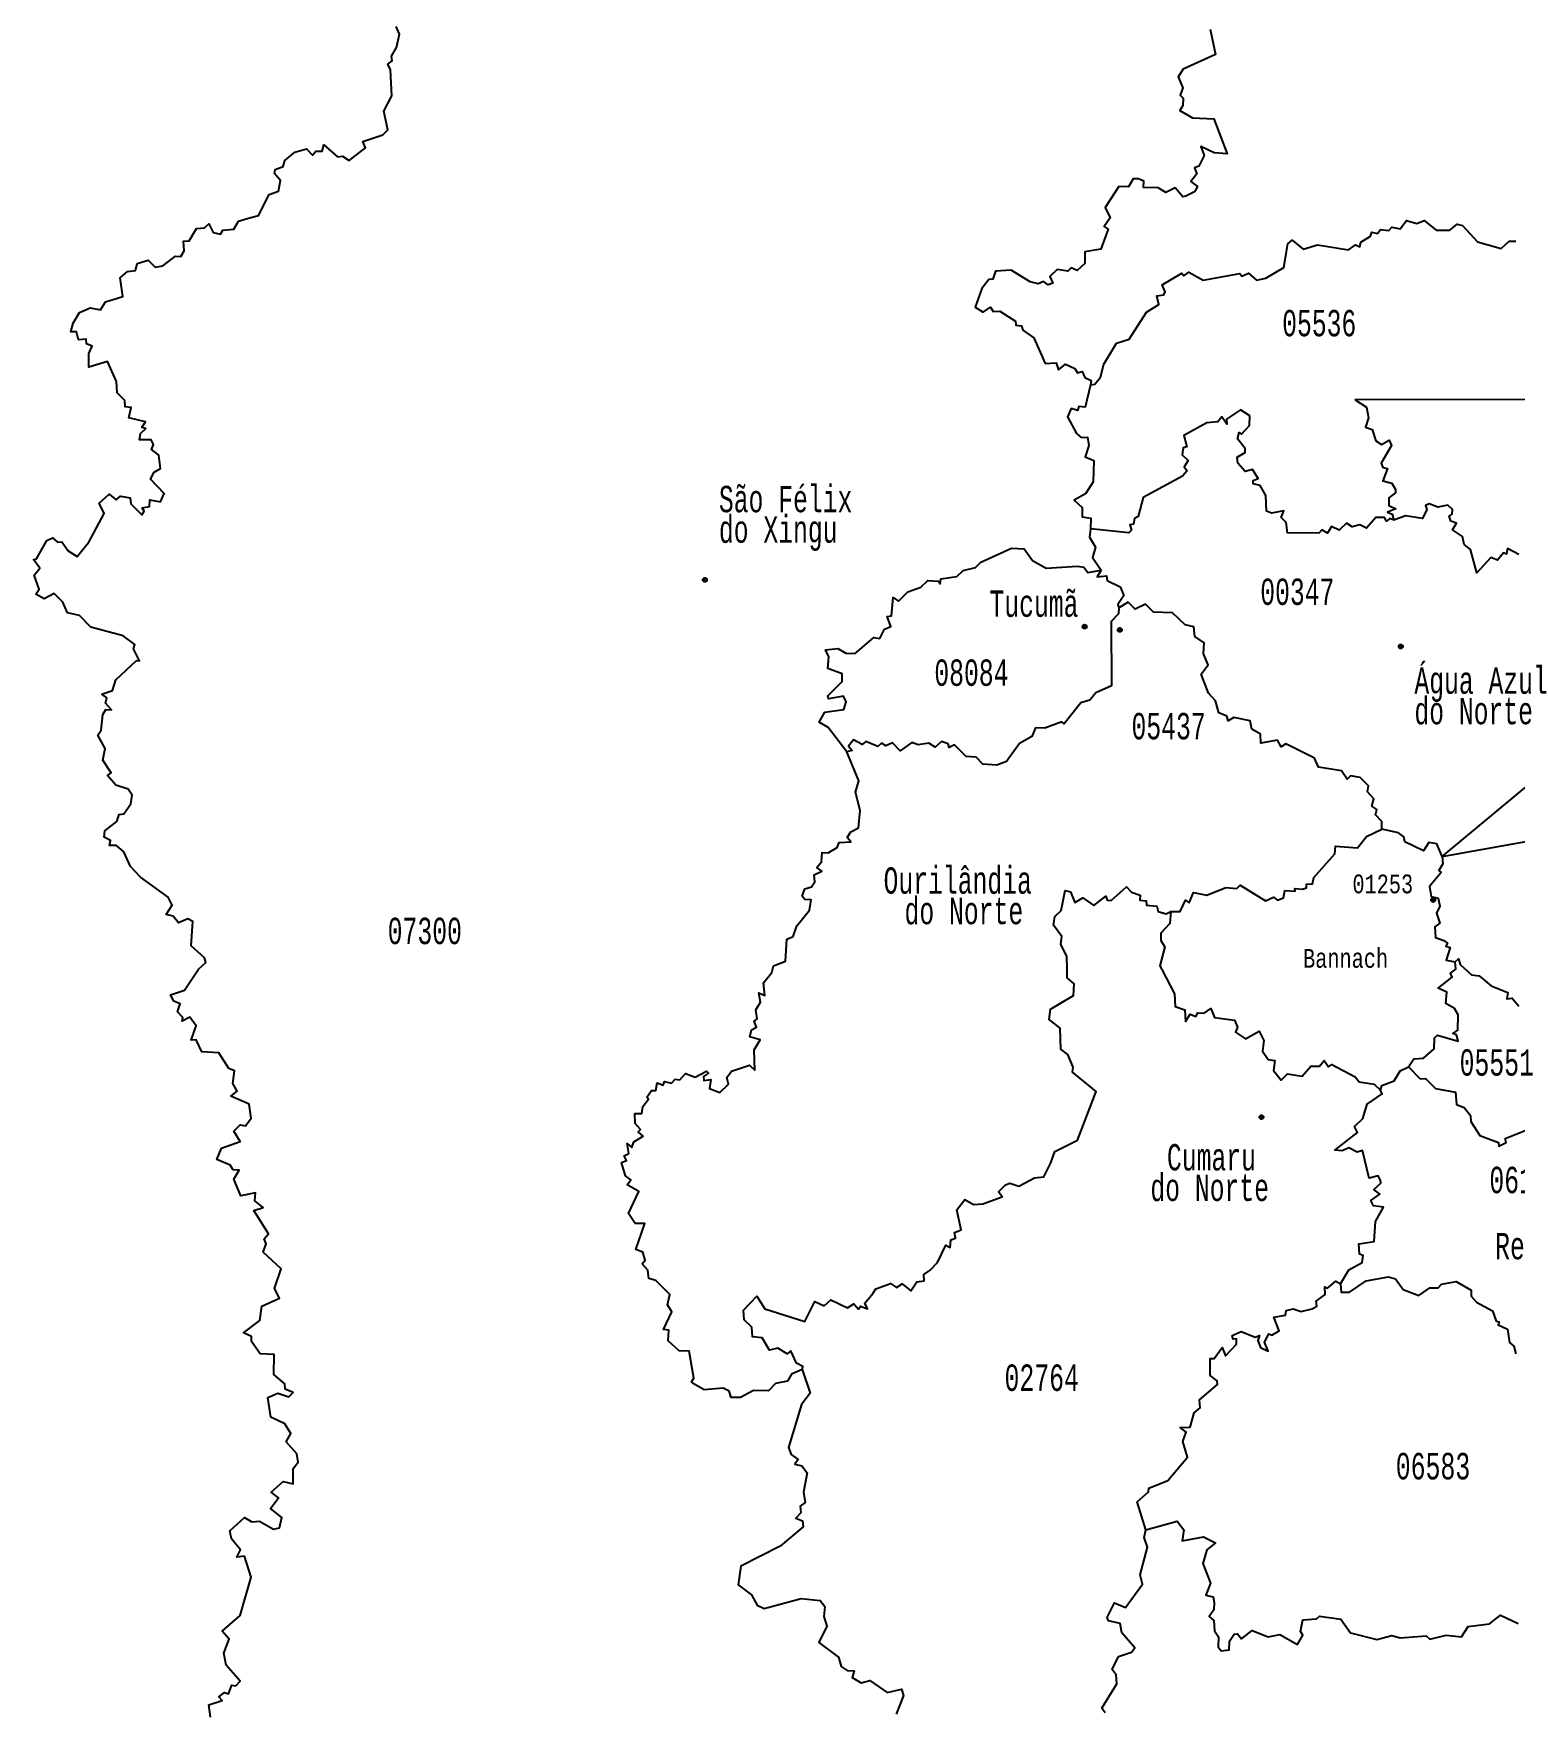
# Model space of a CAD drawing. Header units: millimetres. Extents: x 9851 to 10267, y 23387 to 23778.
# Drawn here: x 10056.06 to 10088.58, y 23633.55 to 23670.35 of the extents above; entities that cross this region are included whole.
import ezdxf
from ezdxf.enums import TextEntityAlignment as Align

# ---------------------------------------------------------------- set-up
doc = ezdxf.new("R2010")
doc.units = ezdxf.units.MM
doc.layers.add('3', color=7, linetype='Continuous')
doc.styles.add('MONOTXT', font='MONOTXT', dxfattribs={"height": 0.2})

# ---------------------------------------------------------------- blocks, each defined once
blk = doc.blocks.new('SEDE')
at = {"layer": '3', "color": 7, "linetype": 'Continuous'}
blk.add_circle((0, 0), 0.00451, dxfattribs=at)

msp = doc.modelspace()

# ---------------------------------------------------------------- linework, layer by layer
at = {"color": 7, "linetype": 'Continuous'}
for q in [(10093.362, 23657.568), (10098.823, 23654.39)]:
    msp.add_line((10086.993, 23652.269), q, dxfattribs=at)
for points in [[(10059.944, 23633.362), (10059.909, 23633.635), (10060.199, 23633.727), (10060.127, 23633.811), (10060.255, 23633.908), (10060.343, 23633.874), (10060.415, 23634.069), (10060.501, 23634.054), (10060.596, 23634.152), (10060.291, 23634.505), (10060.237, 23634.768), (10060.354, 23635.08), (10060.204, 23635.256), (10060.597, 23635.597), (10060.839, 23636.441), (10060.692, 23636.897), (10060.523, 23636.88), (10060.605, 23637.041), (10060.405, 23637.279), (10060.372, 23637.458), (10060.694, 23637.748), (10060.855, 23637.658), (10061.019, 23637.668), (10061.333, 23637.491), (10061.463, 23637.524), (10061.516, 23637.749), (10061.263, 23637.947), (10061.44, 23638.18), (10061.275, 23638.304), (10061.541, 23638.537), (10061.765, 23638.489), (10061.765, 23638.829), (10061.874, 23638.964), (10061.84, 23639.148), (10061.608, 23639.414), (10061.707, 23639.592), (10061.58, 23639.809), (10061.269, 23639.957), (10061.205, 23640.384), (10061.428, 23640.478), (10061.668, 23640.398), (10061.763, 23640.499), (10061.585, 23640.572), (10061.575, 23640.688), (10061.336, 23640.889), (10061.345, 23641.33), (10061.035, 23641.348), (10060.846, 23641.615), (10060.85, 23641.722), (10060.674, 23641.809), (10061.028, 23642.075), (10061.076, 23642.393), (10061.46, 23642.568), (10061.354, 23642.783), (10061.499, 23643.211), (10061.102, 23643.581), (10061.17, 23643.763), (10061.123, 23643.872), (10061.218, 23643.982), (10060.9, 23644.493), (10061.101, 23644.56), (10060.917, 23644.709), (10060.934, 23644.881), (10060.609, 23644.816), (10060.462, 23645.184), (10060.574, 23645.378), (10060.445, 23645.383), (10060.381, 23645.492), (10060.086, 23645.61), (10060.185, 23645.859), (10060.596, 23646.008), (10060.458, 23646.232), (10060.601, 23646.375), (10060.713, 23646.356), (10060.836, 23646.519), (10060.798, 23646.83), (10060.396, 23647.003), (10060.53, 23647.113), (10060.438, 23647.279), (10060.472, 23647.56), (10060.35, 23647.612), (10060.126, 23647.959), (10059.756, 23647.976), (10059.629, 23648.243), (10059.52, 23648.237), (10059.628, 23648.551), (10059.494, 23648.738), (10059.324, 23648.654), (10059.338, 23648.731), (10059.224, 23648.86), (10059.282, 23649.035), (10059.141, 23649.089), (10059.067, 23649.228), (10059.373, 23649.331), (10059.683, 23649.797), (10059.847, 23649.939), (10059.815, 23650.044), (10059.523, 23650.303), (10059.556, 23650.842), (10059.449, 23650.903), (10059.243, 23650.813), (10059.13, 23650.96), (10058.973, 23650.992), (10059.101, 23651.196), (10059.019, 23651.377), (10058.408, 23651.811), (10058.186, 23652.05), (10058.04, 23652.369), (10057.879, 23652.508), (10057.727, 23652.511), (10057.75, 23652.619), (10057.612, 23652.69), (10057.626, 23652.832), (10057.892, 23653.038), (10057.944, 23653.194), (10058.04, 23653.203), (10058.197, 23653.424), (10058.227, 23653.619), (10058.138, 23653.748), (10057.869, 23653.835), (10057.681, 23654.051), (10057.763, 23654.109), (10057.584, 23654.384), (10057.635, 23654.639), (10057.473, 23654.935), (10057.549, 23655.04), (10057.579, 23655.39), (10057.645, 23655.499), (10057.773, 23655.49), (10057.64, 23655.636), (10057.668, 23655.754), (10057.561, 23655.832), (10057.792, 23655.917), (10057.868, 23656.146), (10058.318, 23656.572), (10058.385, 23656.567), (10058.258, 23656.827), (10058.284, 23656.928), (10058.032, 23657.116), (10057.315, 23657.303), (10057.072, 23657.564), (10056.808, 23657.62), (10056.703, 23657.853), (10056.516, 23658.047), (10056.296, 23657.931), (10056.112, 23658.029), (10056.185, 23658.142), (10056.072, 23658.45), (10056.198, 23658.603), (10056.06, 23658.792), (10056.126, 23658.806), (10056.356, 23659.206), (10056.474, 23659.269), (10056.584, 23659.171), (10056.684, 23659.178), (10056.823, 23658.981), (10057.018, 23658.856), (10057.275, 23659.174), (10057.614, 23659.801), (10057.501, 23660.03), (10057.724, 23660.227), (10057.874, 23660.1), (10057.973, 23660.185), (10058.183, 23660.146), (10058.197, 23660.018), (10058.442, 23659.77), (10058.489, 23659.855), (10058.447, 23659.924), (10058.604, 23659.955), (10058.611, 23660.102), (10058.85, 23660.057), (10058.929, 23660.242), (10058.626, 23660.553), (10058.707, 23660.711), (10058.845, 23660.791), (10058.813, 23661.082), (10058.652, 23661.206), (10058.695, 23661.32), (10058.646, 23661.418), (10058.388, 23661.421), (10058.407, 23661.56), (10058.523, 23661.673), (10058.435, 23661.688), (10058.518, 23661.815), (10058.155, 23661.904), (10058.207, 23662.127), (10058.071, 23662.146), (10058.066, 23662.288), (10057.895, 23662.453), (10057.88, 23662.7), (10057.687, 23663.14), (10057.274, 23663.018), (10057.273, 23663.317), (10057.348, 23663.478), (10057.221, 23663.529), (10057.213, 23663.629), (10057.045, 23663.62), (10057.002, 23663.794), (10056.876, 23663.796), (10056.929, 23663.98), (10057.067, 23664.217), (10057.305, 23664.319), (10057.529, 23664.275), (10057.638, 23664.455), (10058.02, 23664.572), (10057.964, 23664.979), (10058.121, 23665.115), (10058.303, 23665.137), (10058.338, 23665.296), (10058.574, 23665.368), (10058.733, 23665.211), (10058.9, 23665.242), (10059.175, 23665.454), (10059.292, 23665.445), (10059.369, 23665.575), (10059.352, 23665.787), (10059.477, 23665.788), (10059.636, 23666.064), (10059.815, 23666.077), (10059.907, 23666.166), (10060.006, 23665.972), (10060.165, 23665.936), (10060.217, 23666.027), (10060.462, 23666.051), (10060.56, 23666.226), (10060.752, 23666.285), (10060.998, 23666.346), (10061.234, 23666.811), (10061.438, 23666.885), (10061.48, 23667.12), (10061.355, 23667.27), (10061.363, 23667.356), (10061.54, 23667.426), (10061.577, 23667.556), (10061.795, 23667.74), (10062.051, 23667.815), (10062.187, 23667.67), (10062.262, 23667.758), (10062.395, 23667.761), (10062.435, 23667.897), (10062.734, 23667.64), (10062.842, 23667.652), (10062.992, 23667.553), (10063.35, 23667.837), (10063.294, 23667.973), (10063.732, 23668.12), (10063.84, 23668.232), (10063.749, 23668.642), (10063.929, 23668.977), (10063.902, 23669.546), (10063.838, 23669.674), (10063.933, 23669.745), (10063.918, 23669.846), (10064.03, 23670.038), (10064.093, 23670.332), (10064.026, 23670.497)], [(10081.9, 23670.437), (10082.013, 23669.881), (10081.302, 23669.564), (10081.193, 23669.391), (10081.298, 23669.151), (10081.24, 23668.994), (10081.305, 23668.925), (10081.296, 23668.763), (10081.228, 23668.653), (10081.512, 23668.49), (10081.975, 23668.471), (10082.273, 23667.699), (10081.988, 23667.721), (10081.691, 23667.861), (10081.769, 23667.664), (10081.645, 23667.431), (10081.551, 23667.392), (10081.604, 23667.26), (10081.47, 23667.097), (10081.619, 23666.985), (10081.553, 23666.87), (10081.364, 23666.774), (10081.295, 23666.759), (10081.132, 23666.955), (10080.927, 23666.852), (10080.752, 23666.959), (10080.434, 23666.96), (10080.441, 23667.102), (10080.323, 23667.153), (10080.205, 23667.15), (10080.106, 23666.976), (10079.892, 23666.987), (10079.592, 23666.52), (10079.698, 23666.295), (10079.569, 23666.108), (10079.658, 23666.044), (10079.496, 23665.609), (10079.143, 23665.552), (10079.145, 23665.295), (10078.98, 23665.139), (10078.843, 23665.197), (10078.77, 23665.125), (10078.537, 23665.161), (10078.38, 23665.01), (10078.439, 23664.865), (10078.337, 23664.825), (10078.24, 23664.9), (10078.12, 23664.847), (10077.945, 23664.888), (10077.53, 23665.145), (10077.182, 23665.128), (10077.126, 23664.948), (10077.036, 23664.945), (10076.883, 23664.746), (10076.74, 23664.338), (10076.909, 23664.226), (10077.071, 23664.336), (10077.134, 23664.236), (10077.276, 23664.243), (10077.624, 23664.03), (10077.628, 23663.94), (10077.755, 23663.925), (10077.785, 23663.829), (10078.025, 23663.664), (10078.272, 23663.094), (10078.517, 23663.114), (10078.564, 23662.955), (10078.717, 23663.082), (10078.926, 23662.99), (10078.982, 23662.893), (10079.087, 23662.918), (10079.144, 23662.792), (10079.286, 23662.727), (10079.269, 23662.63)], [(10079.269, 23662.63), (10079.361, 23662.64), (10079.486, 23662.8), (10079.559, 23663.083), (10079.837, 23663.542), (10080.121, 23663.629), (10080.497, 23664.225), (10080.77, 23664.393), (10080.723, 23664.582), (10080.88, 23664.605), (10080.906, 23664.671), (10080.844, 23664.823), (10081.274, 23665.078), (10081.318, 23665.022), (10081.432, 23665.1), (10081.742, 23664.926), (10082.545, 23665.073), (10082.592, 23665.012), (10082.741, 23665.078), (10082.915, 23664.928), (10083.12, 23664.968), (10083.516, 23665.208), (10083.601, 23665.724), (10083.699, 23665.808), (10083.938, 23665.607), (10084.254, 23665.707), (10084.933, 23665.595), (10085.085, 23665.707), (10085.186, 23665.661), (10085.202, 23665.759), (10085.415, 23665.891), (10085.444, 23665.984), (10085.571, 23665.956), (10085.634, 23666.038), (10085.819, 23666.021), (10085.885, 23666.092), (10086.072, 23666.054), (10086.207, 23666.235), (10086.432, 23666.17), (10086.594, 23666.241), (10086.857, 23666.025), (10087.157, 23666.029), (10087.318, 23666.154), (10087.435, 23666.127), (10087.767, 23665.771), (10088.287, 23665.624), (10088.462, 23665.786), (10088.609, 23665.781)], [(10079.269, 23662.63), (10079.152, 23662.135), (10079.016, 23662.154), (10078.983, 23662.066), (10078.847, 23662.109), (10078.767, 23661.929), (10078.961, 23661.56), (10079.067, 23661.469), (10079.206, 23661.479), (10079.234, 23661.295), (10079.152, 23661.048), (10079.344, 23660.964), (10079.325, 23660.498), (10079.159, 23660.236), (10078.91, 23660.095), (10079.087, 23659.933), (10079.088, 23659.726), (10079.274, 23659.7), (10079.268, 23659.463)], [(10092.524, 23662.31), (10085.078, 23662.302), (10085.333, 23662.136), (10085.376, 23661.907), (10085.308, 23661.695), (10085.457, 23661.648), (10085.537, 23661.402), (10085.657, 23661.32), (10085.824, 23661.41), (10085.876, 23661.293), (10085.655, 23660.905), (10085.692, 23660.815), (10085.79, 23660.792), (10085.69, 23660.521), (10085.888, 23660.47), (10085.964, 23660.333), (10085.967, 23660.256), (10085.818, 23660.147), (10085.82, 23659.98), (10085.977, 23659.904), (10085.788, 23659.831), (10085.891, 23659.791), (10085.932, 23659.659)], [(10085.932, 23659.659), (10085.839, 23659.692), (10085.769, 23659.632), (10085.723, 23659.713), (10085.532, 23659.713), (10085.332, 23659.481), (10085.184, 23659.553), (10085.014, 23659.513), (10084.893, 23659.59), (10084.729, 23659.437), (10084.56, 23659.517), (10084.476, 23659.37), (10084.348, 23659.447), (10084.285, 23659.371), (10083.597, 23659.378), (10083.569, 23659.606), (10083.453, 23659.718), (10083.515, 23659.858), (10083.245, 23659.811), (10083.132, 23659.855), (10083.12, 23660.197), (10082.992, 23660.418), (10082.841, 23660.455), (10082.84, 23660.53), (10082.949, 23660.568), (10082.827, 23660.768), (10082.664, 23660.724), (10082.506, 23660.905), (10082.49, 23661.038), (10082.665, 23661.14), (10082.664, 23661.232), (10082.495, 23661.444), (10082.536, 23661.583), (10082.582, 23661.548), (10082.76, 23661.737), (10082.765, 23661.947), (10082.56, 23662.083), (10082.258, 23661.878), (10082.263, 23661.766), (10082.15, 23661.927), (10082.069, 23661.814), (10081.825, 23661.793), (10081.321, 23661.513), (10081.387, 23661.264), (10081.305, 23661.242), (10081.281, 23661.091), (10081.412, 23660.963), (10081.329, 23660.828), (10081.395, 23660.737), (10081.292, 23660.622), (10080.423, 23660.152), (10080.319, 23659.737), (10080.235, 23659.695), (10080.212, 23659.566), (10080.134, 23659.557), (10080.172, 23659.435), (10080.112, 23659.379), (10079.268, 23659.463)], [(10088.676, 23658.904), (10088.428, 23659.03), (10088.403, 23658.909), (10088.34, 23658.936), (10088.209, 23658.777), (10088.063, 23658.835), (10087.752, 23658.502), (10087.612, 23659.009), (10087.472, 23659.12), (10087.438, 23659.294), (10087.216, 23659.441), (10087.306, 23659.593), (10087.18, 23659.632), (10087.146, 23659.746), (10087.21, 23659.791), (10087.217, 23659.887), (10087.118, 23659.989), (10086.897, 23659.944), (10086.708, 23660.015), (10086.629, 23659.981), (10086.655, 23659.893), (10086.56, 23659.694), (10086.183, 23659.749), (10085.932, 23659.659)], [(10079.268, 23659.463), (10079.247, 23659.285), (10079.381, 23659.061), (10079.315, 23658.836), (10079.504, 23658.558)], [(10073.918, 23654.571), (10073.509, 23655.105), (10073.31, 23655.218), (10073.437, 23655.441), (10073.854, 23655.495), (10073.907, 23655.664), (10073.849, 23655.791), (10073.516, 23655.73), (10073.504, 23655.798), (10073.814, 23656.109), (10073.815, 23656.279), (10073.5, 23656.401), (10073.522, 23656.657), (10073.447, 23656.809), (10073.722, 23656.834), (10073.898, 23656.732), (10074.099, 23656.729), (10074.515, 23657.08), (10074.643, 23657.055), (10074.748, 23657.265), (10074.884, 23657.317), (10074.805, 23657.542), (10074.902, 23657.558), (10074.933, 23657.954), (10075.053, 23657.878), (10075.261, 23658.084), (10075.542, 23658.183), (10075.695, 23658.333), (10075.93, 23658.317), (10075.966, 23658.257), (10075.986, 23658.366), (10076.338, 23658.419), (10076.471, 23658.547), (10076.744, 23658.619), (10076.858, 23658.733), (10077.533, 23659.043), (10077.81, 23659.027), (10077.995, 23658.77), (10078.294, 23658.6), (10078.982, 23658.642), (10079.12, 23658.62), (10079.208, 23658.508), (10079.504, 23658.558)], [(10079.504, 23658.558), (10079.418, 23658.413), (10079.624, 23658.431), (10079.637, 23658.33), (10079.924, 23658.195), (10080.004, 23658.004), (10079.867, 23657.805), (10079.892, 23657.733)], [(10079.892, 23657.733), (10079.881, 23657.6), (10079.723, 23657.433), (10079.73, 23656.014), (10079.39, 23655.863), (10079.257, 23655.701), (10079.056, 23655.642), (10078.69, 23655.18), (10078.64, 23655.23), (10078.264, 23655.089), (10078.065, 23655.091), (10077.982, 23654.906), (10077.708, 23654.752), (10077.422, 23654.355), (10077.215, 23654.275), (10076.903, 23654.296), (10076.76, 23654.451), (10076.541, 23654.467), (10076.286, 23654.724), (10076.166, 23654.665), (10076.145, 23654.746), (10075.996, 23654.792), (10075.862, 23654.667), (10075.716, 23654.761), (10075.485, 23654.72), (10075.349, 23654.769), (10075.087, 23654.586), (10074.924, 23654.762), (10074.777, 23654.701), (10074.683, 23654.755), (10074.601, 23654.683), (10074.336, 23654.792), (10074.259, 23654.726), (10074.066, 23654.829), (10073.955, 23654.69), (10074.038, 23654.598), (10073.918, 23654.571)], [(10085.665, 23652.867), (10085.668, 23653.04), (10085.53, 23653.183), (10085.557, 23653.299), (10085.445, 23653.375), (10085.494, 23653.532), (10085.349, 23653.687), (10085.373, 23653.82), (10085.19, 23654.007), (10084.982, 23654.039), (10084.903, 23653.967), (10084.783, 23654.153), (10084.277, 23654.232), (10084.188, 23654.431), (10083.555, 23654.74), (10083.453, 23654.677), (10083.375, 23654.821), (10083.007, 23654.761), (10083.006, 23654.959), (10082.811, 23655.065), (10082.772, 23655.245), (10082.418, 23655.322), (10082.295, 23655.251), (10082.263, 23655.349), (10082.089, 23655.422), (10082.016, 23655.691), (10081.858, 23655.859), (10081.696, 23656.272), (10081.854, 23656.48), (10081.748, 23656.718), (10081.767, 23656.961), (10081.557, 23657.104), (10081.541, 23657.316), (10081.346, 23657.358), (10081.072, 23657.62), (10080.652, 23657.632), (10080.478, 23657.814), (10080.248, 23657.704), (10080.093, 23657.857), (10079.892, 23657.733)], [(10072.94, 23641), (10072.705, 23640.898), (10072.616, 23640.746), (10072.356, 23640.69), (10072.198, 23640.534), (10071.87, 23640.539), (10071.585, 23640.385), (10071.378, 23640.388), (10071.332, 23640.522), (10071.207, 23640.588), (10070.785, 23640.553), (10070.578, 23640.672), (10070.505, 23640.731), (10070.556, 23640.813), (10070.46, 23641.401), (10070.236, 23641.408), (10069.993, 23641.629), (10070.01, 23641.863), (10069.896, 23641.879), (10070.077, 23642.264), (10069.98, 23642.419), (10070.033, 23642.646), (10069.724, 23642.957), (10069.569, 23642.999), (10069.547, 23643.183), (10069.422, 23643.321), (10069.493, 23643.403), (10069.439, 23643.58), (10069.284, 23643.633), (10069.482, 23644.204), (10069.274, 23644.207), (10069.122, 23644.43), (10069.355, 23644.912), (10069.098, 23645.056), (10069.173, 23645.167), (10069.062, 23645.257), (10068.97, 23645.547), (10069.079, 23645.588), (10069.027, 23645.692), (10069.133, 23645.743), (10069.092, 23645.967), (10069.201, 23645.876), (10069.243, 23646.001), (10069.45, 23646.128), (10069.334, 23646.224), (10069.391, 23646.269), (10069.271, 23646.406), (10069.261, 23646.621), (10069.42, 23646.626), (10069.44, 23646.781), (10069.565, 23646.939), (10069.524, 23646.982), (10069.628, 23647.126), (10069.722, 23647.126), (10069.753, 23647.298), (10069.889, 23647.245), (10069.913, 23647.329), (10070.067, 23647.291), (10070.151, 23647.376), (10070.252, 23647.363), (10070.375, 23647.505), (10070.59, 23647.424), (10070.838, 23647.551), (10070.883, 23647.513), (10070.775, 23647.436), (10070.782, 23647.346), (10070.93, 23647.371), (10070.904, 23647.171), (10071.133, 23647.088), (10071.317, 23647.265), (10071.282, 23647.417), (10071.387, 23647.554), (10071.78, 23647.685), (10071.897, 23647.575), (10071.886, 23648.02), (10072.018, 23648.241), (10071.791, 23648.31), (10071.828, 23648.462), (10071.933, 23648.517), (10071.882, 23648.655), (10071.951, 23648.7), (10071.923, 23648.903), (10072.023, 23649.066), (10071.99, 23649.277), (10072.12, 23649.214), (10072.086, 23649.493), (10072.273, 23649.72), (10072.307, 23649.869), (10072.57, 23649.973), (10072.599, 23650.451), (10072.741, 23650.513), (10072.822, 23650.744), (10073.102, 23651.093), (10073.138, 23651.318), (10072.994, 23651.326), (10072.938, 23651.399), (10072.994, 23651.557), (10073.142, 23651.601), (10073.218, 23651.712), (10073.205, 23651.868), (10073.367, 23651.948), (10073.257, 23652.027), (10073.361, 23652.15), (10073.381, 23652.354), (10073.51, 23652.348), (10073.709, 23652.467), (10073.754, 23652.574), (10074.009, 23652.594), (10073.928, 23652.685), (10074.004, 23652.811), (10074.176, 23652.896), (10074.214, 23653.277), (10074.112, 23653.678), (10074.184, 23653.931), (10073.918, 23654.571)], [(10081.037, 23651.062), (10081.242, 23651.057), (10081.355, 23651.311), (10081.435, 23651.252), (10081.533, 23651.477), (10081.823, 23651.416), (10082.242, 23651.588), (10082.485, 23651.562), (10082.556, 23651.636), (10083.111, 23651.292), (10083.29, 23651.376), (10083.373, 23651.309), (10083.511, 23651.361), (10083.538, 23651.522), (10083.761, 23651.505), (10083.757, 23651.568), (10083.922, 23651.551), (10084.015, 23651.578), (10084.014, 23651.661), (10084.142, 23651.67), (10084.174, 23651.81), (10084.631, 23652.325), (10084.649, 23652.495), (10085.131, 23652.46), (10085.332, 23652.706), (10085.665, 23652.867)], [(10086.993, 23652.269), (10086.874, 23652.545), (10086.7, 23652.577), (10086.584, 23652.393), (10086.174, 23652.593), (10086.153, 23652.702), (10086.031, 23652.79), (10085.665, 23652.867)], [(10086.993, 23652.269), (10087.005, 23652.107), (10086.92, 23651.964), (10086.97, 23651.916), (10086.716, 23651.609), (10086.751, 23651.389), (10086.904, 23651.352), (10086.94, 23651.174), (10086.865, 23651.022), (10086.937, 23650.805), (10086.832, 23650.724), (10086.847, 23650.488), (10087.025, 23650.427), (10087.105, 23650.368), (10087.072, 23650.3), (10087.169, 23650.273), (10087.077, 23649.993), (10087.28, 23649.953)], [(10072.94, 23641), (10072.954, 23641.067), (10072.815, 23641.137), (10072.691, 23641.41), (10072.608, 23641.344), (10072.406, 23641.466), (10072.22, 23641.425), (10072.058, 23641.698), (10071.848, 23641.716), (10071.832, 23641.93), (10071.664, 23642.089), (10071.649, 23642.307), (10071.945, 23642.612), (10072.12, 23642.334), (10072.995, 23642.057), (10073.215, 23642.493), (10073.42, 23642.398), (10073.57, 23642.528), (10073.933, 23642.352), (10074.075, 23642.443), (10074.174, 23642.329), (10074.219, 23642.391), (10074.375, 23642.335), (10074.314, 23642.459), (10074.487, 23642.672), (10074.556, 23642.775), (10074.876, 23642.892), (10075.011, 23642.802), (10075.134, 23642.879), (10075.321, 23642.727), (10075.459, 23642.927), (10075.62, 23642.945), (10075.613, 23643.086), (10075.75, 23643.18), (10075.911, 23643.353), (10076.096, 23643.733), (10076.187, 23643.68), (10076.204, 23643.846), (10076.303, 23643.888), (10076.285, 23644.012), (10076.433, 23644.066), (10076.334, 23644.509), (10076.508, 23644.737), (10076.703, 23644.627), (10076.906, 23644.636), (10077.331, 23644.791), (10077.247, 23644.901), (10077.406, 23645.059), (10077.496, 23645.096), (10077.695, 23645.027), (10078.038, 23645.21), (10078.247, 23645.235), (10078.4, 23645.54), (10078.486, 23645.789), (10078.983, 23646.041), (10079.395, 23647.105), (10078.873, 23647.53), (10078.892, 23647.643), (10078.772, 23647.918), (10078.621, 23648.033), (10078.602, 23648.496), (10078.36, 23648.686), (10078.392, 23648.915), (10078.896, 23649.217), (10078.908, 23649.47), (10078.757, 23649.604), (10078.756, 23649.79), (10078.753, 23650.073), (10078.619, 23650.346), (10078.64, 23650.512), (10078.454, 23650.758), (10078.483, 23650.952), (10078.629, 23651.082), (10078.711, 23651.521), (10078.833, 23651.492), (10078.922, 23651.26), (10079.098, 23651.362), (10079.341, 23651.19), (10079.605, 23651.396), (10079.633, 23651.311), (10079.725, 23651.301), (10080.058, 23651.603), (10080.167, 23651.485), (10080.361, 23651.421), (10080.353, 23651.306), (10080.493, 23651.294), (10080.502, 23651.201), (10080.727, 23651.178), (10080.757, 23651.063), (10080.93, 23651.012), (10081.037, 23651.062)], [(10081.037, 23651.062), (10081.013, 23650.796), (10080.815, 23650.584), (10080.813, 23650.425), (10080.903, 23650.282), (10080.792, 23649.87), (10080.835, 23649.79), (10081.113, 23649.255), (10081.127, 23648.975), (10081.339, 23648.9), (10081.359, 23648.647), (10081.459, 23648.803), (10081.58, 23648.754), (10081.625, 23648.835), (10081.766, 23648.825), (10081.915, 23648.933), (10081.992, 23648.734), (10082.434, 23648.672), (10082.495, 23648.523), (10082.455, 23648.413), (10082.672, 23648.261), (10082.976, 23648.434), (10083.077, 23648.228), (10083.048, 23647.99), (10083.173, 23647.807), (10083.317, 23647.79), (10083.287, 23647.571), (10083.453, 23647.355), (10083.596, 23647.492), (10083.92, 23647.44), (10084.11, 23647.662), (10084.299, 23647.66), (10084.403, 23647.789), (10084.498, 23647.647), (10084.569, 23647.701), (10085.082, 23647.431), (10085.169, 23647.322), (10085.5, 23647.271), (10085.64, 23647.138)], [(10086.255, 23647.647), (10086.37, 23647.822), (10086.581, 23647.84), (10086.814, 23648.047), (10086.824, 23648.284), (10086.886, 23648.341), (10087.343, 23648.214), (10087.303, 23648.352), (10087.227, 23648.382), (10087.334, 23648.455), (10087.343, 23648.788), (10087.263, 23648.927), (10087.074, 23649.042), (10087.091, 23649.288), (10086.901, 23649.374), (10087.212, 23649.62), (10087.176, 23649.703), (10087.292, 23649.792), (10087.28, 23649.953)], [(10087.28, 23649.953), (10087.347, 23650.019), (10087.389, 23649.895), (10087.632, 23649.669), (10087.804, 23649.649), (10088.067, 23649.429), (10088.435, 23649.282), (10088.41, 23649.14), (10088.53, 23649.157), (10088.675, 23648.983)], [(10085.64, 23647.138), (10085.663, 23647.236), (10085.941, 23647.344), (10086.07, 23647.56), (10086.255, 23647.647)], [(10086.255, 23647.647), (10086.509, 23647.384), (10086.623, 23647.393), (10086.844, 23647.175), (10087.281, 23647.089), (10087.307, 23646.823), (10087.477, 23646.753), (10087.613, 23646.582), (10087.618, 23646.447), (10087.819, 23646.138), (10088.23, 23645.987), (10088.239, 23645.905), (10088.395, 23645.989), (10088.377, 23646.076), (10089.213, 23646.414)], [(10084.76, 23642.884), (10084.945, 23643.188), (10085.234, 23643.352), (10085.257, 23643.506), (10085.173, 23643.533), (10085.161, 23643.764), (10085.501, 23643.815), (10085.527, 23644.254), (10085.701, 23644.567), (10085.481, 23644.598), (10085.422, 23644.712), (10085.624, 23644.853), (10085.491, 23644.956), (10085.646, 23645.094), (10085.636, 23645.162), (10085.583, 23645.254), (10085.392, 23645.203), (10085.245, 23645.812), (10085.126, 23645.773), (10084.94, 23645.871), (10084.799, 23645.802), (10084.631, 23645.821), (10085.134, 23646.204), (10085.067, 23646.341), (10085.247, 23646.514), (10085.347, 23646.832), (10085.672, 23647.052), (10085.64, 23647.138)], [(10080.486, 23637.481), (10080.292, 23638.091), (10080.543, 23638.314), (10080.548, 23638.391), (10080.971, 23638.565), (10081.403, 23639.075), (10081.298, 23639.419), (10081.372, 23639.625), (10081.241, 23639.729), (10081.461, 23639.737), (10081.544, 23640.052), (10081.677, 23640.158), (10081.662, 23640.334), (10082.06, 23640.67), (10082.054, 23640.753), (10081.898, 23640.868), (10081.896, 23641.239), (10081.983, 23641.242), (10082.157, 23641.484), (10082.235, 23641.3), (10082.478, 23641.559), (10082.476, 23641.675), (10082.403, 23641.667), (10082.379, 23641.748), (10082.58, 23641.834), (10082.884, 23641.714), (10082.979, 23641.745), (10082.941, 23641.636), (10083.004, 23641.484), (10083.172, 23641.405), (10083.092, 23641.6), (10083.185, 23641.786), (10083.251, 23641.753), (10083.413, 23641.85), (10083.297, 23642.153), (10083.554, 23642.197), (10083.568, 23642.296), (10083.716, 23642.336), (10083.898, 23642.277), (10084.14, 23642.332), (10084.24, 23642.394), (10084.224, 23642.502), (10084.423, 23642.65), (10084.417, 23642.814), (10084.472, 23642.786), (10084.66, 23642.939), (10084.76, 23642.884)], [(10084.76, 23642.884), (10084.771, 23642.698), (10084.953, 23642.701), (10085.32, 23642.947), (10085.811, 23643.038), (10085.97, 23642.991), (10086.137, 23642.759), (10086.482, 23642.624), (10086.72, 23642.792), (10086.903, 23642.791), (10086.978, 23642.877), (10087.301, 23642.935), (10087.629, 23642.742), (10087.63, 23642.612), (10087.744, 23642.477), (10088.094, 23642.291), (10088.178, 23642.059), (10088.242, 23642.045), (10088.22, 23641.98), (10088.427, 23641.886), (10088.468, 23641.593), (10088.565, 23641.513), (10088.612, 23641.344)], [(10072.94, 23641), (10073.112, 23640.479), (10072.927, 23640.232), (10072.635, 23639.287), (10072.694, 23639.134), (10072.854, 23639.025), (10072.776, 23638.923), (10072.931, 23638.884), (10073.045, 23638.732), (10072.969, 23638.31), (10073.004, 23638.081), (10072.897, 23638.001), (10072.908, 23637.856), (10072.8, 23637.734), (10072.949, 23637.677), (10072.962, 23637.545), (10072.455, 23637.12), (10071.591, 23636.681), (10071.535, 23636.269), (10071.829, 23636.054), (10071.947, 23635.823), (10072.107, 23635.75), (10072.913, 23635.97), (10073.337, 23635.924), (10073.437, 23635.792), (10073.414, 23635.574), (10073.482, 23635.363), (10073.305, 23635.002), (10073.737, 23634.684), (10073.797, 23634.476), (10073.923, 23634.386), (10074.08, 23634.379), (10074.033, 23634.234), (10074.232, 23634.117), (10074.423, 23634.172), (10074.808, 23633.909), (10075.117, 23633.978), (10075.16, 23633.841), (10074.999, 23633.428)], [(10080.486, 23637.481), (10081.172, 23637.667), (10081.316, 23637.478), (10081.285, 23637.235), (10081.752, 23637.324), (10082.013, 23637.195), (10081.821, 23637.04), (10081.736, 23636.737), (10081.908, 23636.305), (10081.801, 23636.046), (10081.966, 23636.011), (10081.985, 23635.886), (10081.978, 23635.72), (10081.874, 23635.578), (10081.977, 23635.491), (10081.993, 23635.258), (10082.083, 23635.13), (10082.072, 23634.91), (10082.141, 23634.819), (10082.313, 23634.84), (10082.321, 23635.036), (10082.421, 23635.184), (10082.497, 23635.195), (10082.584, 23635.085), (10082.819, 23635.27), (10083.171, 23635.126), (10083.424, 23635.181), (10083.817, 23634.963), (10083.934, 23635.168), (10083.884, 23635.248), (10083.934, 23635.502), (10084.23, 23635.523), (10084.299, 23635.585), (10084.766, 23635.516), (10084.976, 23635.215), (10085.556, 23635.067), (10085.884, 23635.156), (10086.07, 23635.107), (10086.641, 23635.149), (10086.718, 23635.078), (10087.077, 23635.162), (10087.416, 23635.126), (10087.561, 23635.357), (10088.028, 23635.411), (10088.272, 23635.603), (10088.658, 23635.419)], [(10079.589, 23633.457), (10079.516, 23633.559), (10079.851, 23634.093), (10079.832, 23634.297), (10079.745, 23634.41), (10079.887, 23634.7), (10080.172, 23634.792), (10080.243, 23634.884), (10079.96, 23635.22), (10079.921, 23635.422), (10079.666, 23635.481), (10079.638, 23635.554), (10079.796, 23635.876), (10080.038, 23635.774), (10080.41, 23636.289), (10080.358, 23636.493), (10080.52, 23637.095), (10080.449, 23637.313), (10080.486, 23637.481)]]:
    msp.add_lwpolyline(points, dxfattribs=at)
for p in [(10070.802, 23658.346), (10079.141, 23657.318), (10079.913, 23657.246), (10086.083, 23656.882), (10086.794, 23651.313), (10083.024, 23646.543)]:
    msp.add_point(p, dxfattribs=at)

# ---------------------------------------------------------------- block references
for p, xscale, yscale, zscale, rotation in [((10070.802, 23658.346), 10.00002161405406, 10.00002161405406, 10, 0.2115761646652604), ((10079.141, 23657.318), 9.999987937768894, 9.999987937768894, 10, 0.2894846994967998), ((10079.913, 23657.246), 10, 10, 10, 0.2966883390035857), ((10086.083, 23656.882), 9.999999999999998, 9.999999999999998, 9.999999999999998, 0.3519175521884069), ((10086.794, 23651.313), 10, 10, 10, 0.3580539394335619), ((10083.024, 23646.543), 10.00001203576197, 10.00001203576197, 10, 0.3156311975384489)]:
    msp.add_blockref('SEDE', p, dxfattribs=dict(at, xscale=xscale, yscale=yscale, zscale=zscale, rotation=rotation))

# ---------------------------------------------------------------- texts
at = {"color": 7, "linetype": 'Continuous', "style": 'MONOTXT', "width": 0.65}
msp.add_text('05536', height=0.5784, rotation=360, dxfattribs=at).set_placement((10084.292, 23663.984), align=Align.MIDDLE)
at = {"color": 7, "linetype": 'Continuous', "style": 'MONOTXT', "width": 0.649997}
for s, height, p in [('S%%227o F%%233lix ', 0.57869, (10071.11, 23659.83)), ('do Xingu', 0.5787, (10071.11, 23659.161))]:
    msp.add_text(s, height=height, rotation=359.9984, dxfattribs=at).set_placement(p)
at = {"color": 7, "linetype": 'Continuous', "style": 'MONOTXT'}
for s, height, width, p in [('00347', 0.5788, 0.650001, (10083.811, 23658.084)), ('08084', 0.579, 0.649999, (10076.654, 23656.307)), ('05437', 0.5792, 0.65, (10080.984, 23655.132)), ('07300', 0.5797, 0.649999, (10064.652, 23650.634)), ('05551', 0.5801, 0.649997, (10088.19, 23647.745)), ('06138', 0.5805, 0.650001, (10088.844, 23645.164)), ('02764', 0.5811, 0.649998, (10078.198, 23640.821)), ('06583', 0.5814, 0.650002, (10086.79, 23638.878))]:
    msp.add_text(s, height=height, dxfattribs=dict(at, width=width)).set_placement(p, align=Align.MIDDLE)
for s, height, width, p in [('Tucum%%227', 0.5789, 0.650001, (10077.051, 23657.533)), ('01253', 0.413, 0.745633, (10085.021, 23651.46))]:
    msp.add_text(s, height=height, dxfattribs=dict(at, width=width)).set_placement(p)
at = {"color": 7, "linetype": 'Continuous', "style": 'MONOTXT', "width": 0.649998}
for s, height, p in [('%%193gua Azul ', 0.57854, (10086.382, 23656.421)), ('do Norte', 0.5785, (10086.382, 23655.752))]:
    msp.add_text(s, height=height, rotation=359.9984, dxfattribs=at).set_placement(p, align=Align.TOP_LEFT)
at = {"color": 7, "linetype": 'Continuous', "style": 'MONOTXT', "width": 0.650001}
for s, height, p in [('Ouril%%226ndia ', 0.57909, (10076.517, 23652.031)), ('do Norte', 0.5791, (10076.489, 23651.361))]:
    msp.add_text(s, height=height, rotation=359.9983, dxfattribs=at).set_placement(p, align=Align.TOP_CENTER)
at = {"color": 7, "linetype": 'Continuous', "style": 'MONOTXT', "width": 0.745629}
msp.add_text('Bannach', height=0.4131, dxfattribs=at).set_placement((10083.938, 23650.238), align=Align.TOP_LEFT)
at = {"color": 7, "linetype": 'Continuous', "style": 'MONOTXT', "width": 0.65}
for s, p in [('Cumaru ', (10083.228, 23645.952)), ('do Norte', (10083.19, 23645.282))]:
    msp.add_text(s, height=0.579, rotation=359.9994, dxfattribs=at).set_placement(p, align=Align.TOP_RIGHT)
at = {"color": 7, "linetype": 'Continuous', "style": 'MONOTXT', "width": 0.650001}
msp.add_text('Reden%%231%%227o', height=0.58064, dxfattribs=at).set_placement((10090.767, 23644.002), align=Align.TOP_RIGHT)

doc.saveas('drawing.dxf')
